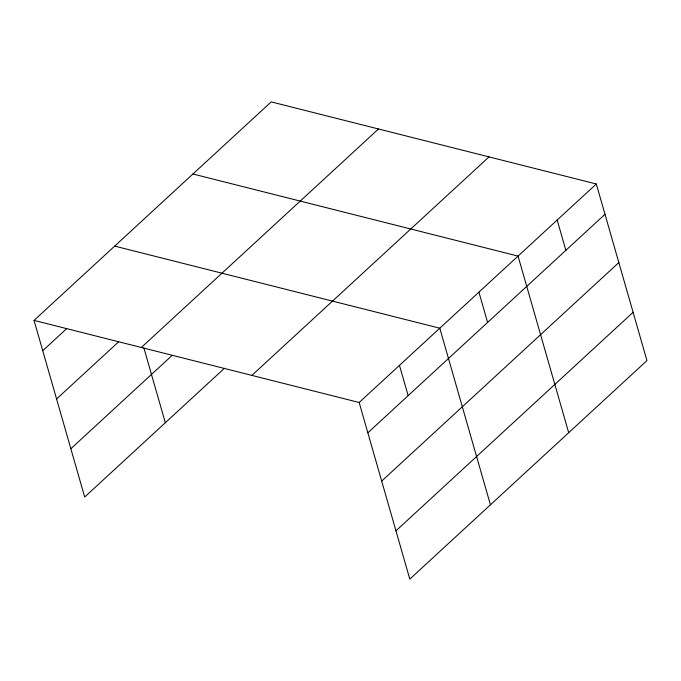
<?xml version="1.0" encoding="UTF-8"?>
<svg xmlns="http://www.w3.org/2000/svg" width="681" height="681" viewBox="0 0 681 681"><rect width="100%" height="100%" fill="white"/><g stroke="black" fill="none" stroke-linecap="round" stroke-linejoin="round"><path stroke-width="1.02" d="M34.05 320.393L271.2 101.886L596.309 183.981L646.95 360.607L409.8 579.114L359.159 402.497L34.05 320.393L84.691 497.019L224.407 368.285M42.741 350.689L66.772 328.548M56.583 398.981L118.605 341.828M141.333 347.489L378.483 128.981M70.85 448.728L172.191 355.346M251.868 375.401L489.018 156.894M359.159 402.497L596.309 183.981M367.842 432.793L604.992 214.277M381.692 481.075L618.842 262.568M395.959 530.831L633.1 312.315M192.936 173.995L518.045 256.09L568.695 432.716M114.68 246.105L439.79 328.199L490.431 504.817M557.177 220.04L565.86 250.336M478.913 292.149L487.605 322.445M399.475 365.348L408.157 395.644M143.912 348.034L165.321 422.722"/></g></svg>
